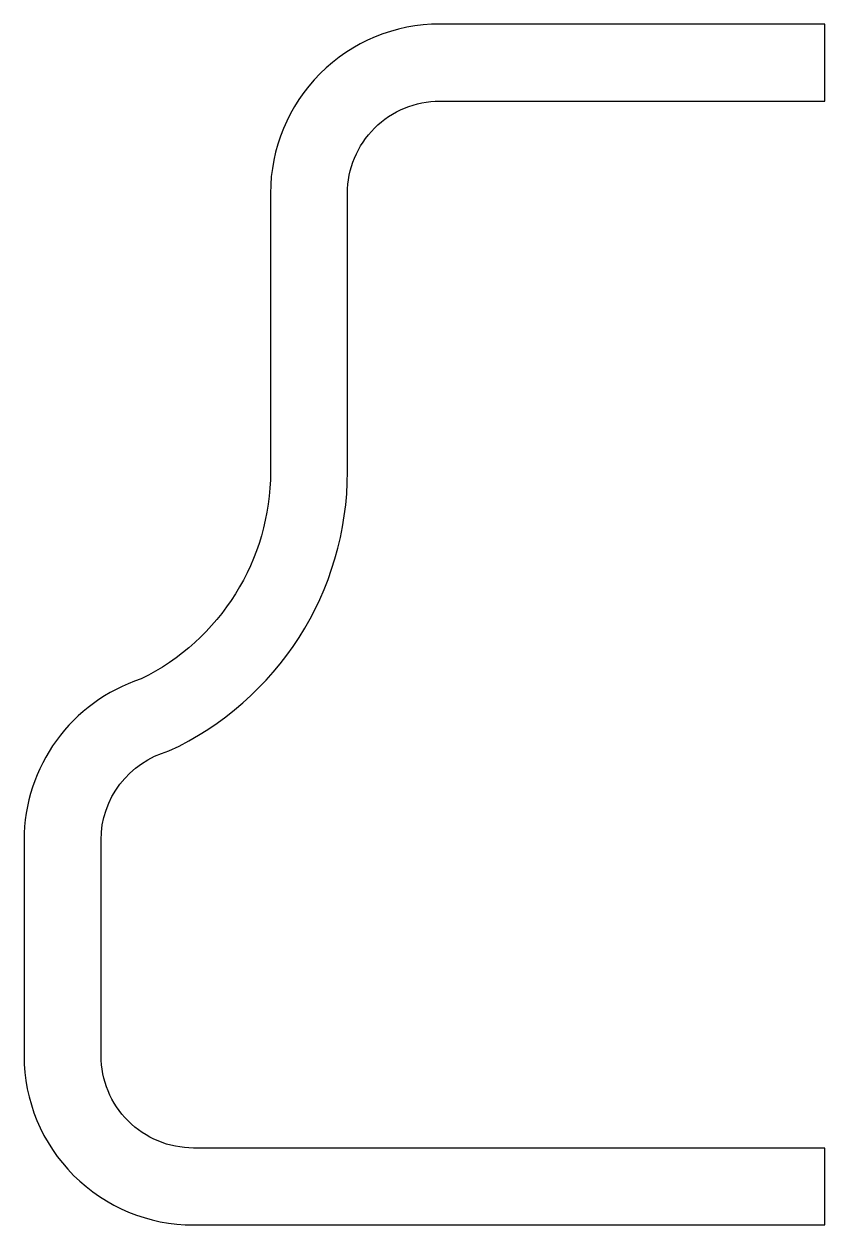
# Model space of a CAD drawing. Extents: x 140.7 to 166.7, y 195 to 234.
import ezdxf

# ---------------------------------------------------------------- set-up
doc = ezdxf.new("R2010")
doc.units = 0
doc.header["$LTSCALE"] = 15
doc.layers.get('0').update_dxf_attribs({"linetype": 'CONTINUOUS'})

msp = doc.modelspace()

# ---------------------------------------------------------------- linework, layer by layer
msp.add_lwpolyline([(148.703, 219.437, -0.286234), (144.503, 212.702, 0.324925), (140.703, 207.471), (140.703, 200.471, 0.414214), (146.203, 194.971), (166.703, 194.971), (166.703, 197.471), (146.203, 197.471, -0.414214), (143.203, 200.471), (143.203, 207.471, -0.337717), (145.408, 210.364, 0.292092), (151.203, 219.437), (151.203, 228.471, -0.414214), (154.203, 231.471), (166.703, 231.471), (166.703, 233.971), (154.203, 233.971, 0.414214), (148.703, 228.471)], format="xyb", close=True)

doc.saveas('drawing.dxf')
